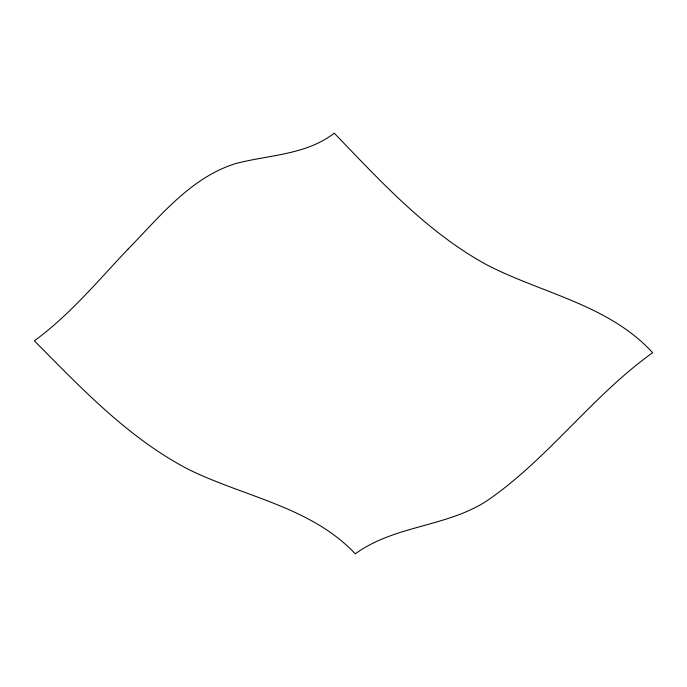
<?xml version="1.0" encoding="UTF-8"?>
<svg xmlns="http://www.w3.org/2000/svg" width="687" height="687" viewBox="0 0 687 687"><rect width="100%" height="100%" fill="white"/><g stroke="black" fill="none" stroke-linecap="round" stroke-linejoin="round"><path stroke-width="1.03" d="M127.98 249.183C97.949 280.811 69.773 314.947 34.35 340.829C81.495 388.301 128.538 438.297 188.65 469.47C244.426 496.899 310.885 506.808 355.316 553.825C396.055 524.078 450.878 527.307 491.617 497.56C550.639 455.429 593.628 394.853 652.65 352.723C608.931 304.908 542.653 293.581 487.272 265.096C427.443 232.61 380.942 181.608 334.251 133.175C305.603 155.331 268.385 154.755 234.988 163.772C190.144 178.079 159.727 216.774 127.98 249.183"/></g></svg>
